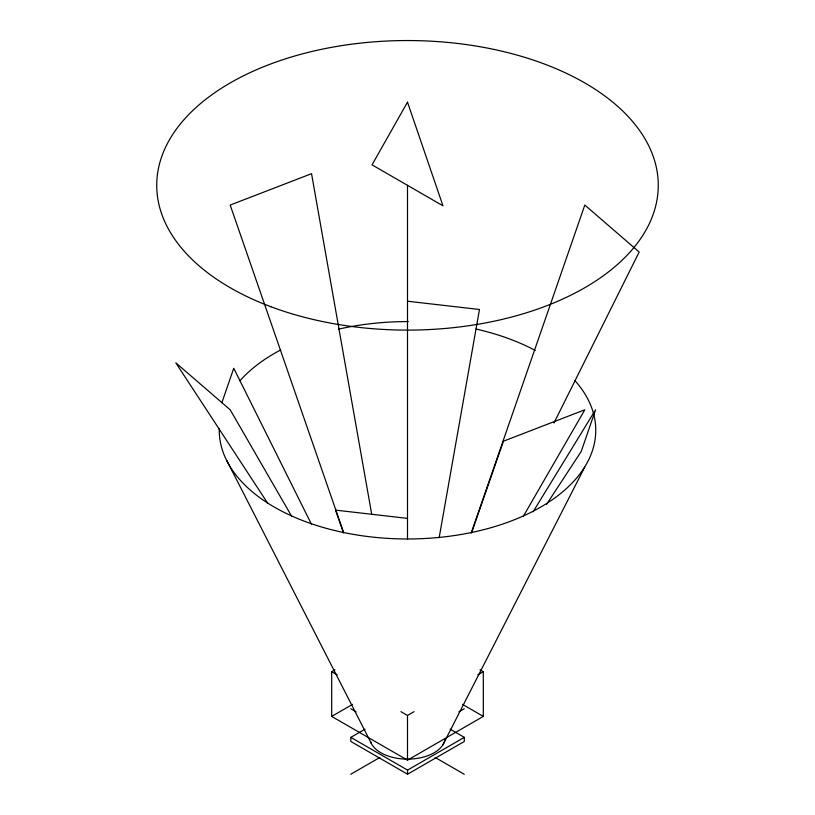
<?xml version="1.0" encoding="UTF-8"?>
<svg xmlns="http://www.w3.org/2000/svg" width="815" height="815" viewBox="0 0 815 815"><rect width="100%" height="100%" fill="white"/><g stroke="black" fill="none" stroke-linecap="round" stroke-linejoin="round"><path stroke-width="1.22" d="M439.163 537.655L479.475 309.486L407.5 301.224M221.884 402.681L233.742 368.258L311.534 524.361M471.182 533.081L584.813 205.064L639.174 252.029L553.996 422.944M471.753 532.297L503.456 441.19L584.813 409.802L523.169 516.578M442.942 744.778L584.691 467.199M533.102 511.82L595.571 409.802L581.258 451.357L546.498 504.475M480.004 669.787L483.305 671.692L483.305 716.405L407.5 760.161L331.695 716.405L331.695 671.692L334.996 669.787M331.695 716.405L352.569 704.354M450.114 729.17L464.305 737.361L464.305 741.456L407.561 774.209L350.827 741.456L350.827 737.361L365.008 729.17M400.909 711.648L407.5 715.458L414.091 711.648M477.804 674.861L483.305 671.692M350.756 774.25L379.831 757.471M458.876 711.831L464.244 708.734M350.827 737.361L407.561 770.114L464.305 737.361M407.5 518.391L335.525 510.119L343.482 532.969M462.431 704.354L483.305 716.405M331.695 671.692L337.196 674.861M350.756 708.734L356.135 711.831M435.23 757.502L464.244 774.25M267.666 503.191L175.826 362.838L230.187 409.802L291.831 516.578M226.774 460.495L371.355 743.443M343.4 531.879L230.187 205.064L311.544 173.677L371.681 514.143M407.5 185.321L407.5 539.275M407.5 715.458L407.5 760.161M407.561 770.114L407.561 774.209M574.87 380.524A188.255 108.69 0 0 1 450.44 536.107A188.255 108.69 0 0 1 219.266 428.619M239.814 380.88A188.255 108.69 0 0 1 280.788 349.9M338.694 329.117A188.255 108.69 0 0 1 408.254 321.589M476.072 329.056A188.255 108.69 0 0 1 535.282 350.46M444.98 739.46A37.653 21.74 0 0 1 409.436 759.101A37.653 21.74 0 0 1 370.581 741.67M407.5 102.17L372.037 164.854L442.963 205.798L407.5 102.17M270.926 306.746A250.755 144.775 0 0 0 657.919 192.9A250.755 144.775 0 0 0 293.655 56.327A250.755 144.775 0 0 0 270.926 306.746"/></g></svg>
